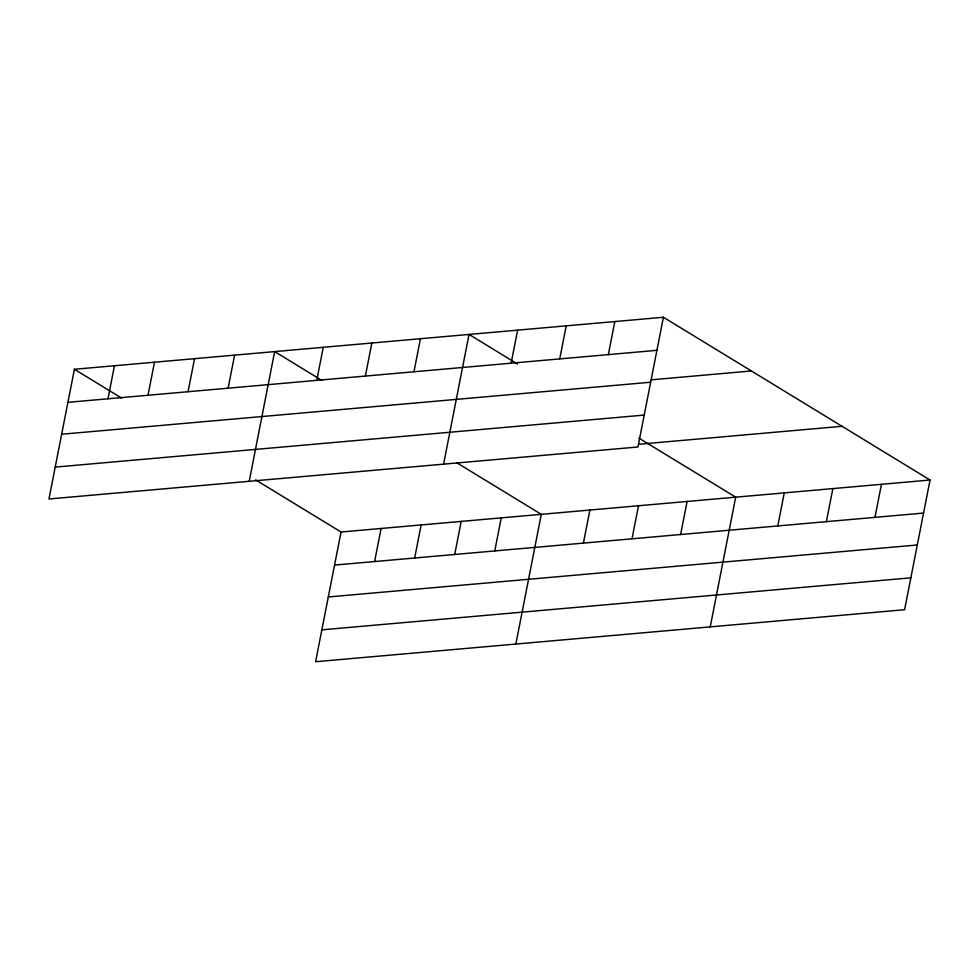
<?xml version="1.0" encoding="UTF-8"?>
<svg xmlns="http://www.w3.org/2000/svg" width="979" height="979" viewBox="0 0 979 979"><rect width="100%" height="100%" fill="white"/><g stroke="black" fill="none" stroke-linecap="round" stroke-linejoin="round"><path stroke-width="1.47" d="M74.404 369.279L48.95 498.984L637.953 446.987L663.407 317.269L74.404 369.279L121.58 398.074M107.971 398.796L114.457 365.742M148.013 395.259L154.498 362.206M188.066 391.722L194.552 358.669M228.119 388.186L234.605 355.132M249.217 481.313L274.658 351.596L321.846 380.39M316.768 380.366L323.254 347.3M365.363 376.071L371.849 343.017M255.605 479.869L341.047 532.013L315.593 661.731L904.596 609.721L930.05 480.016L663.407 317.269M374.614 561.542L381.1 528.476M413.958 371.775L420.444 338.722M414.668 558.006L421.154 524.94M443.585 464.144L469.039 334.426L517.499 364.004M454.709 554.469L461.195 521.403M511.136 363.197L517.622 330.143M494.762 550.932L501.248 517.867M559.731 358.914L566.217 325.848M515.86 644.047L541.301 514.33L457.144 462.969M608.326 354.618L614.812 321.565M583.411 543.1L589.896 510.047M632.006 538.817L638.492 505.751M680.601 534.522L687.087 501.456M710.228 626.89L735.682 497.173L638.871 438.09M777.779 525.943L784.265 492.878M826.374 521.648L832.86 488.594M874.969 517.365L881.455 484.299M67.918 402.332L656.921 350.323M651.17 379.828L751.395 370.968M61.653 434.235L650.668 382.226M55.203 467.093L644.219 415.084M638.577 444.27L842.062 426.306M341.047 532.013L930.05 480.016M334.561 565.079L923.564 513.069M328.295 596.97L917.311 544.973M321.846 629.84L910.862 577.83"/></g></svg>
